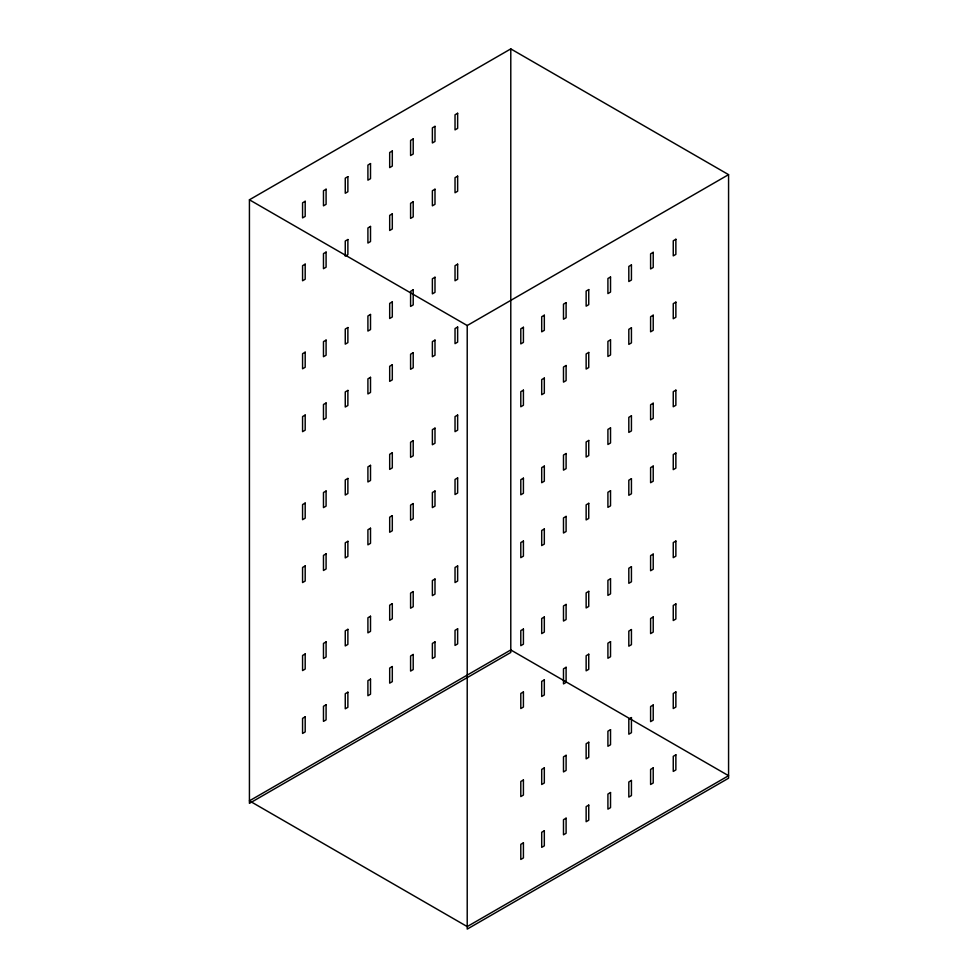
<?xml version="1.0" encoding="UTF-8"?>
<svg xmlns="http://www.w3.org/2000/svg" width="978" height="978" viewBox="0 0 978 978"><rect width="100%" height="100%" fill="white"/><g stroke="black" fill="none" stroke-linecap="round" stroke-linejoin="round"><path stroke-width="1.47" d="M510.785 48.9L510.785 652.473L249.427 803.354L249.427 199.793L510.785 48.9L728.573 174.646L728.573 778.207L467.215 929.1L467.215 325.527L728.573 174.646M249.427 199.793L467.215 325.527M305.185 201.297L302.569 202.813L302.569 217.898L305.185 216.382L305.185 201.297M326.09 189.231L323.474 190.734L323.474 205.832L326.09 204.316L326.09 189.231M347.875 176.651L345.258 178.167L345.258 193.253L347.875 191.749L347.875 176.651M370.515 163.583L367.911 165.086L367.911 180.172L370.515 178.668L370.515 163.583M392.3 151.003L389.684 152.507L389.684 167.605L392.3 166.089L392.3 151.003M413.205 138.937L410.589 140.441L410.589 155.526L413.205 154.023L413.205 138.937M434.99 126.358L432.374 127.861L432.374 142.959L434.99 141.443L434.99 126.358M457.643 113.277L455.027 114.793L455.027 129.878L457.643 128.375L457.643 113.277M305.185 264.17L302.569 265.686L302.569 280.772L305.185 279.256L305.185 264.17M326.09 252.104L323.474 253.608L323.474 268.693L326.09 267.19L326.09 252.104M347.875 239.524L345.258 241.04L345.258 256.126L347.875 254.61L347.875 239.524M370.515 226.444L367.911 227.96L367.911 243.045L370.515 241.542L370.515 226.444M392.3 213.876L389.684 215.38L389.684 230.478L392.3 228.962L392.3 213.876M413.205 201.798L410.589 203.314L410.589 218.4L413.205 216.896L413.205 201.798M434.99 189.231L432.374 190.734L432.374 205.832L434.99 204.316L434.99 189.231M457.643 176.15L455.027 177.666L455.027 192.752L457.643 191.236L457.643 176.15M305.185 352.19L302.569 353.706L302.569 368.792L305.185 367.276L305.185 352.19M326.09 340.124L323.474 341.628L323.474 356.713L326.09 355.21L326.09 340.124M347.875 327.544L345.258 329.06L345.258 344.146L347.875 342.63L347.875 327.544M370.515 314.464L367.911 315.98L367.911 331.065L370.515 329.562L370.515 314.464M392.3 301.896L389.684 303.4L389.684 318.498L392.3 316.982L392.3 301.896M413.205 289.818L410.589 291.334L410.589 306.42L413.205 304.916L413.205 289.818M434.99 277.251L432.374 278.754L432.374 293.852L434.99 292.336L434.99 277.251M457.643 264.17L455.027 265.686L455.027 280.772L457.643 279.256L457.643 264.17M305.185 415.063L302.569 416.567L302.569 431.665L305.185 430.149L305.185 415.063M326.09 402.997L323.474 404.501L323.474 419.586L326.09 418.083L326.09 402.997M347.875 390.418L345.258 391.921L345.258 407.019L347.875 405.503L347.875 390.418M370.515 377.337L367.911 378.853L367.911 393.938L370.515 392.435L370.515 377.337M392.3 364.77L389.684 366.273L389.684 381.359L392.3 379.855L392.3 364.77M413.205 352.691L410.589 354.207L410.589 369.293L413.205 367.789L413.205 352.691M434.99 340.124L432.374 341.628L432.374 356.713L434.99 355.21L434.99 340.124M457.643 327.043L455.027 328.547L455.027 343.645L457.643 342.129L457.643 327.043M523.413 327.288L520.797 328.804L520.797 343.889L523.413 342.386L523.413 327.288M544.318 315.222L541.702 316.725L541.702 331.823L544.318 330.307L544.318 315.222M566.103 302.642L563.487 304.158L563.487 319.244L566.103 317.74L566.103 302.642M588.744 289.574L586.14 291.077L586.14 306.163L588.744 304.659L588.744 289.574M610.529 276.994L607.913 278.51L607.913 293.596L610.529 292.08L610.529 276.994M631.433 264.928L628.817 266.432L628.817 281.517L631.433 280.014L631.433 264.928M653.218 252.348L650.602 253.864L650.602 268.95L653.218 267.434L653.218 252.348M675.871 239.268L673.255 240.784L673.255 255.869L675.871 254.366L675.871 239.268M305.185 503.083L302.569 504.587L302.569 519.685L305.185 518.169L305.185 503.083M326.09 491.017L323.474 492.521L323.474 507.606L326.09 506.103L326.09 491.017M347.875 478.438L345.258 479.941L345.258 495.039L347.875 493.523L347.875 478.438M370.515 465.357L367.911 466.873L367.911 481.958L370.515 480.455L370.515 465.357M392.3 452.79L389.684 454.293L389.684 469.391L392.3 467.875L392.3 452.79M413.205 440.711L410.589 442.227L410.589 457.313L413.205 455.809L413.205 440.711M434.99 428.144L432.374 429.648L432.374 444.745L434.99 443.23L434.99 428.144M457.643 415.063L455.027 416.579L455.027 431.665L457.643 430.149L457.643 415.063M523.413 390.161L520.797 391.677L520.797 406.762L523.413 405.259L523.413 390.161M544.318 378.095L541.702 379.598L541.702 394.696L544.318 393.18L544.318 378.095M566.103 365.515L563.487 367.031L563.487 382.117L566.103 380.613L566.103 365.515M588.744 352.447L586.14 353.95L586.14 369.036L588.744 367.532L588.744 352.447M610.529 339.867L607.913 341.371L607.913 356.469L610.529 354.953L610.529 339.867M631.433 327.801L628.817 329.305L628.817 344.39L631.433 342.887L631.433 327.801M653.218 315.222L650.602 316.725L650.602 331.823L653.218 330.307L653.218 315.222M675.871 302.141L673.255 303.657L673.255 318.742L675.871 317.239L675.871 302.141M305.185 565.956L302.569 567.46L302.569 582.558L305.185 581.042L305.185 565.956M326.09 553.878L323.474 555.394L323.474 570.48L326.09 568.976L326.09 553.878M347.875 541.311L345.258 542.814L345.258 557.912L347.875 556.396L347.875 541.311M370.515 528.23L367.911 529.746L367.911 544.832L370.515 543.328L370.515 528.23M392.3 515.663L389.684 517.166L389.684 532.252L392.3 530.748L392.3 515.663M413.205 503.584L410.589 505.1L410.589 520.186L413.205 518.682L413.205 503.584M434.99 491.017L432.374 492.521L432.374 507.606L434.99 506.103L434.99 491.017M457.643 477.936L455.027 479.44L455.027 494.538L457.643 493.022L457.643 477.936M523.413 478.181L520.797 479.697L520.797 494.782L523.413 493.279L523.413 478.181M544.318 466.115L541.702 467.618L541.702 482.716L544.318 481.2L544.318 466.115M566.103 453.535L563.487 455.051L563.487 470.137L566.103 468.633L566.103 453.535M588.744 440.467L586.14 441.97L586.14 457.056L588.744 455.552L588.744 440.467M610.529 427.887L607.913 429.391L607.913 444.489L610.529 442.973L610.529 427.887M631.433 415.821L628.817 417.325L628.817 432.41L631.433 430.907L631.433 415.821M653.218 403.242L650.602 404.758L650.602 419.843L653.218 418.327L653.218 403.242M675.871 390.161L673.255 391.677L673.255 406.762L675.871 405.259L675.871 390.161M305.185 653.976L302.569 655.48L302.569 670.578L305.185 669.062L305.185 653.976M326.09 641.91L323.474 643.414L323.474 658.5L326.09 656.996L326.09 641.91M347.875 629.331L345.258 630.834L345.258 645.932L347.875 644.416L347.875 629.331M370.515 616.25L367.911 617.766L367.911 632.852L370.515 631.348L370.515 616.25M392.3 603.683L389.684 605.186L389.684 620.272L392.3 618.768L392.3 603.683M413.205 591.604L410.589 593.12L410.589 608.206L413.205 606.702L413.205 591.604M434.99 579.037L432.374 580.541L432.374 595.626L434.99 594.123L434.99 579.037M457.643 565.956L455.027 567.46L455.027 582.558L457.643 581.042L457.643 565.956M523.413 541.054L520.797 542.57L520.797 557.656L523.413 556.14L523.413 541.054M544.318 528.988L541.702 530.492L541.702 545.577L544.318 544.074L544.318 528.988M566.103 516.408L563.487 517.924L563.487 533.01L566.103 531.494L566.103 516.408M588.744 503.328L586.14 504.844L586.14 519.929L588.744 518.426L588.744 503.328M610.529 490.76L607.913 492.264L607.913 507.362L610.529 505.846L610.529 490.76M631.433 478.694L628.817 480.198L628.817 495.284L631.433 493.78L631.433 478.694M653.218 466.115L650.602 467.618L650.602 482.716L653.218 481.2L653.218 466.115M675.871 453.034L673.255 454.55L673.255 469.636L675.871 468.132L675.871 453.034M305.185 716.85L302.569 718.353L302.569 733.451L305.185 731.935L305.185 716.85M326.09 704.771L323.474 706.287L323.474 721.373L326.09 719.869L326.09 704.771M347.875 692.204L345.258 693.708L345.258 708.805L347.875 707.29L347.875 692.204M370.515 679.123L367.911 680.639L367.911 695.725L370.515 694.209L370.515 679.123M392.3 666.556L389.684 668.06L389.684 683.145L392.3 681.642L392.3 666.556M413.205 654.478L410.589 655.994L410.589 671.079L413.205 669.563L413.205 654.478M434.99 641.91L432.374 643.414L432.374 658.5L434.99 656.996L434.99 641.91M457.643 628.83L455.027 630.333L455.027 645.431L457.643 643.915L457.643 628.83M523.413 629.074L520.797 630.59L520.797 645.676L523.413 644.172L523.413 629.074M544.318 617.008L541.702 618.512L541.702 633.61L544.318 632.094L544.318 617.008M566.103 604.428L563.487 605.944L563.487 621.03L566.103 619.526L566.103 604.428M588.744 591.36L586.14 592.864L586.14 607.949L588.744 606.446L588.744 591.36M610.529 578.78L607.913 580.284L607.913 595.382L610.529 593.866L610.529 578.78M631.433 566.714L628.817 568.218L628.817 583.304L631.433 581.8L631.433 566.714M653.218 554.135L650.602 555.638L650.602 570.736L653.218 569.22L653.218 554.135M675.871 541.054L673.255 542.57L673.255 557.656L675.871 556.152L675.871 541.054M510.785 649.954L249.427 800.848L467.215 926.582L728.573 775.701L510.785 649.954M523.413 691.947L520.797 693.463L520.797 708.549L523.413 707.033L523.413 691.947M544.318 679.881L541.702 681.385L541.702 696.47L544.318 694.967L544.318 679.881M566.103 667.302L563.487 668.818L563.487 683.903L566.103 682.387L566.103 667.302M588.744 654.221L586.14 655.737L586.14 670.822L588.744 669.319L588.744 654.221M610.529 641.654L607.913 643.157L607.913 658.255L610.529 656.739L610.529 641.654M631.433 629.575L628.817 631.091L628.817 646.177L631.433 644.673L631.433 629.575M653.218 617.008L650.602 618.512L650.602 633.61L653.218 632.094L653.218 617.008M675.871 603.927L673.255 605.443L673.255 620.529L675.871 619.013L675.871 603.927M523.413 779.967L520.797 781.483L520.797 796.569L523.413 795.053L523.413 779.967M544.318 767.901L541.702 769.405L541.702 784.49L544.318 782.987L544.318 767.901M566.103 755.322L563.487 756.838L563.487 771.923L566.103 770.407L566.103 755.322M588.744 742.241L586.14 743.757L586.14 758.842L588.744 757.339L588.744 742.241M610.529 729.674L607.913 731.177L607.913 746.275L610.529 744.759L610.529 729.674M631.433 717.595L628.817 719.111L628.817 734.197L631.433 732.693L631.433 717.595M653.218 705.028L650.602 706.532L650.602 721.63L653.218 720.114L653.218 705.028M675.871 691.947L673.255 693.463L673.255 708.549L675.871 707.033L675.871 691.947M523.413 842.84L520.797 844.344L520.797 859.442L523.413 857.926L523.413 842.84M544.318 830.774L541.702 832.278L541.702 847.364L544.318 845.86L544.318 830.774M566.103 818.195L563.487 819.698L563.487 834.796L566.103 833.28L566.103 818.195M588.744 805.114L586.14 806.63L586.14 821.716L588.744 820.212L588.744 805.114M610.529 792.547L607.913 794.05L607.913 809.136L610.529 807.632L610.529 792.547M631.433 780.468L628.817 781.984L628.817 797.07L631.433 795.566L631.433 780.468M653.218 767.901L650.602 769.405L650.602 784.49L653.218 782.987L653.218 767.901M675.871 754.82L673.255 756.336L673.255 771.422L675.871 769.906L675.871 754.82"/></g></svg>
